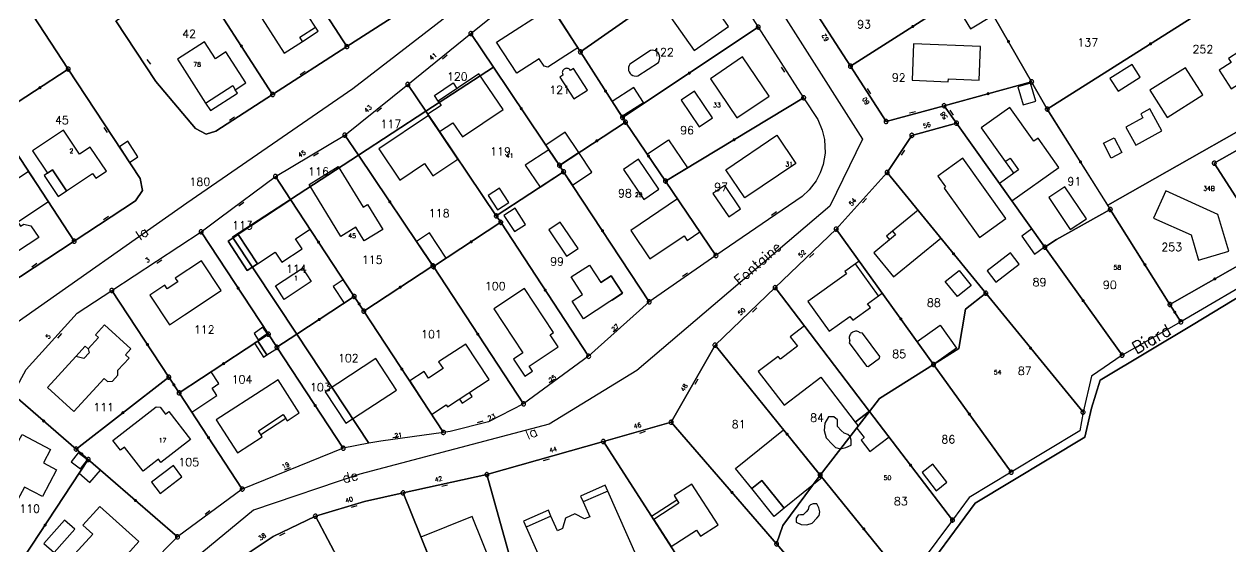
# Model space of a CAD drawing. Header units: metres. Extents: x 394605 to 1395358, y 4171135 to 6406139.
# Drawn here: x 1394621.4 to 1394921, y 4172386.9 to 4172516.6 of the extents above; entities that cross this region are included whole.
import ezdxf

# ---------------------------------------------------------------- set-up
doc = ezdxf.new("R2010")
doc.units = ezdxf.units.M
doc.header["$LTSCALE"] = 2
doc.layers.add('T-SECTION AH', color=3, linetype='Continuous')
doc.styles.get("Standard").update_dxf_attribs({"font": 'txt.shx'})

# ---------------------------------------------------------------- blocks, each defined once
blk = doc.blocks.new('BORLIPRO')
blk.add_lwpolyline([(-0.07, 0.5), (-0.19, 0.47), (-0.31, 0.4), (-0.4, 0.31), (-0.47, 0.19), (-0.5, 0.07), (-0.5, -0.07), (-0.47, -0.19), (-0.4, -0.31), (-0.31, -0.4), (-0.19, -0.47), (-0.07, -0.5), (0.07, -0.5), (0.19, -0.47), (0.31, -0.4), (0.4, -0.31), (0.47, -0.19), (0.5, -0.07), (0.5, 0.07), (0.47, 0.19), (0.4, 0.31), (0.31, 0.4), (0.19, 0.47), (0.07, 0.5)], close=True)
blk = doc.blocks.new('CLOTMI')
at = {"const_width": 0.38}
blk.add_lwpolyline([(-0.19, 0, 1), (0.19, 0, 1)], format="xyb", close=True, dxfattribs=at)
blk = doc.blocks.new('MURNOMI')
blk.add_line((-0.75, 0.5), (0.75, 0.5))

msp = doc.modelspace()

# ---------------------------------------------------------------- linework, layer by layer
at = {"layer": 'T-SECTION AH', "color": 45, "flags": 128}
for points in [[(1394555.21, 4172280.23), (1394578.86, 4172301.13), (1394566.58, 4172335.19), (1394619.66, 4172442.66), (1394661.75, 4172472.29), (1394702.96, 4172500.62), (1394782.51, 4172562.02), (1394829.47, 4172488.07), (1394821.39, 4172471.47), (1394773.5, 4172430.64), (1394751.69, 4172417.36), (1394704.68, 4172404.96), (1394678.28, 4172396.04), (1394663.62, 4172383.86), (1394649.83, 4172367.03), (1394636.71, 4172348.02), (1394606.35, 4172317.86), (1394584.46, 4172305.83)], [(1394617.07, 4172451.77), (1394633.79, 4172462.75), (1394649.04, 4172472.77), (1394650.76, 4172475.29), (1394650.18, 4172478.31), (1394632.32, 4172505.46), (1394610.27, 4172539.04)], [(1394792.66, 4172532.96), (1394803.63, 4172515.88), (1394814.9, 4172498.35), (1394818.38, 4172492.93), (1394819.51, 4172490.33), (1394820.07, 4172487.98), (1394820.21, 4172484.55), (1394819.73, 4172481.76), (1394819, 4172479.67), (1394818, 4172477.73), (1394816.29, 4172475.46), (1394814.5, 4172473.82), (1394793.13, 4172459.2), (1394776.57, 4172447.71), (1394761.52, 4172434.19), (1394745.36, 4172422.39), (1394736.64, 4172417.94), (1394727.15, 4172415.54), (1394725.48, 4172415.31), (1394709.94, 4172413.16), (1394706.93, 4172412.68), (1394700.59, 4172411.37), (1394675.54, 4172401.25), (1394659.43, 4172389.4), (1394652.44, 4172382.29)], [(1394618.57, 4172424.76), (1394621.86, 4172430.93), (1394634.55, 4172444.86), (1394643.16, 4172450.53), (1394665.3, 4172465.08), (1394669.93, 4172468.52), (1394683.76, 4172478.83), (1394700.97, 4172489.07), (1394716.61, 4172501.66), (1394732.26, 4172514.25), (1394746.83, 4172525.99)], [(1394814.87, 4172524.3), (1394826.52, 4172506.17), (1394835.36, 4172492.46), (1394849.75, 4172496.37), (1394852.85, 4172492.03), (1394841.76, 4172489.01), (1394835.62, 4172479.82), (1394822.98, 4172465.75), (1394807.81, 4172451.23), (1394792.89, 4172436.96), (1394782.01, 4172417.84), (1394765.17, 4172413.05), (1394736.27, 4172404.83), (1394715.43, 4172400.3), (1394705.83, 4172398.2), (1394693.67, 4172394.52), (1394683.18, 4172389.5), (1394673.51, 4172383)], [(1394644.1, 4172517.45), (1394654.07, 4172502.39), (1394663.88, 4172490.68), (1394666.53, 4172489.28), (1394668.98, 4172490.04), (1394683.07, 4172499.14), (1394701.47, 4172511.02), (1394719.87, 4172522.9)], [(1394690.48, 4172512.33), (1394694.34, 4172514.83), (1394693.69, 4172515.83)], [(1394666.43, 4172497.01), (1394667.63, 4172495.16), (1394674.34, 4172499.49), (1394673.8, 4172500.34)], [(1394724.18, 4172497.46), (1394723.22, 4172498.87), (1394727.86, 4172502.01), (1394728.81, 4172500.6)], [(1394864.96, 4172482.49), (1394867.05, 4172479.56)], [(1394679.29, 4172457.15), (1394676.78, 4172455.5), (1394672, 4172462.76), (1394674.51, 4172464.41)], [(1394836.98, 4172465.26), (1394835.43, 4172463.99), (1394836.19, 4172463.07)], [(1394828.7, 4172457.81), (1394827.73, 4172457.11)], [(1394929.48, 4172454.99), (1394908.54, 4172442.72), (1394893.94, 4172434.48), (1394886.36, 4172429.27), (1394884.25, 4172420.3), (1394883.49, 4172415.68), (1394866.42, 4172405.42), (1394856, 4172399.17), (1394851.84, 4172393.56), (1394840.46, 4172378.24)], [(1394929.48, 4172454.99), (1394908.54, 4172442.72), (1394893.94, 4172434.48), (1394886.36, 4172429.27), (1394884.25, 4172420.3), (1394883.49, 4172415.68), (1394866.42, 4172405.42), (1394856, 4172399.17), (1394851.84, 4172393.56), (1394840.46, 4172378.24)], [(1394767.36, 4172448.13), (1394769.96, 4172449.82), (1394767.13, 4172454.18), (1394764.53, 4172452.49)], [(1394931.37, 4172454.09), (1394911.64, 4172442.08), (1394888.49, 4172428.28), (1394886.37, 4172421.34), (1394884.7, 4172414.14), (1394857.5, 4172397.73), (1394842.36, 4172377.24)], [(1394931.37, 4172454.09), (1394911.64, 4172442.08), (1394888.49, 4172428.28), (1394886.37, 4172421.34), (1394884.7, 4172414.14), (1394857.5, 4172397.73), (1394842.36, 4172377.24)], [(1394842.36, 4172377.24), (1394857.5, 4172397.73), (1394884.7, 4172414.14), (1394886.37, 4172421.34), (1394888.49, 4172428.28), (1394911.64, 4172442.08), (1394931.37, 4172454.09)], [(1394833.44, 4172449.18), (1394834.41, 4172449.88)], [(1394637.29, 4172436.07), (1394636.56, 4172436.74), (1394634.23, 4172434.18)], [(1394729.44, 4172423.59), (1394730.1, 4172422.59), (1394732.6, 4172424.24), (1394731.95, 4172425.23)], [(1394685.7, 4172419.73), (1394686.34, 4172418.72), (1394680.17, 4172414.74)], [(1394766.3, 4172400.76), (1394765.65, 4172402.23), (1394759.52, 4172399.53), (1394760.16, 4172398.06)], [(1394777.12, 4172394.54), (1394783.41, 4172398.61)], [(1394752.16, 4172394.54), (1394751.52, 4172396), (1394745.38, 4172393.3), (1394746.03, 4172391.84)]]:
    msp.add_lwpolyline(points, dxfattribs=at)
for points in [[(1394858.46, 4172524.92), (1394882.23, 4172539.94), (1394906.73, 4172555.43), (1394925.28, 4172527.06), (1394875.39, 4172495.53), (1394871.5, 4172502.29), (1394858.46, 4172524.92)], [(1394719.87, 4172522.9), (1394701.47, 4172511.02), (1394681.66, 4172541.7), (1394683.26, 4172542.74), (1394700.05, 4172553.59), (1394719.87, 4172522.9)], [(1394759.46, 4172509.72), (1394748.26, 4172527.13), (1394775.23, 4172545.06), (1394781.5, 4172546.93), (1394786.4, 4172542.71), (1394792.66, 4172532.96), (1394759.46, 4172509.72)], [(1394701.47, 4172511.02), (1394683.07, 4172499.14), (1394663.25, 4172529.82), (1394664.86, 4172530.86), (1394681.66, 4172541.7), (1394701.47, 4172511.02)], [(1394849.12, 4172539.45), (1394857.73, 4172526.07), (1394826.52, 4172506.17), (1394814.87, 4172524.3), (1394845.99, 4172544.3), (1394849.12, 4172539.45)], [(1394632.32, 4172505.46), (1394615.62, 4172494.49), (1394593.46, 4172528.2), (1394610.27, 4172539.04), (1394632.32, 4172505.46)], [(1394792.66, 4172532.96), (1394803.63, 4172515.88), (1394769.94, 4172493.4), (1394759.46, 4172509.72), (1394792.66, 4172532.96)], [(1394663.25, 4172529.82), (1394683.07, 4172499.14), (1394668.98, 4172490.04), (1394666.53, 4172489.28), (1394663.88, 4172490.68), (1394654.07, 4172502.39), (1394644.1, 4172517.45), (1394663.25, 4172529.82)], [(1394754.27, 4172481.57), (1394737.88, 4172505.9), (1394732.26, 4172514.25), (1394746.83, 4172525.99), (1394748.26, 4172527.13), (1394759.46, 4172509.72), (1394769.94, 4172493.4), (1394770.65, 4172492.3), (1394754.27, 4172481.57)], [(1394786.27, 4172528.49), (1394778.55, 4172523.09), (1394787.69, 4172510.05), (1394796.22, 4172516.02), (1394794.33, 4172518.72), (1394793.51, 4172518.14), (1394786.27, 4172528.49)], [(1394890.38, 4172471.65), (1394875.39, 4172495.53), (1394925.28, 4172527.06), (1394926.13, 4172527.6), (1394928.38, 4172523.95), (1394940.35, 4172504.89), (1394942.63, 4172501.31), (1394890.38, 4172471.65)], [(1394686.78, 4172526.53), (1394678.39, 4172521.12), (1394685.95, 4172509.41), (1394690.48, 4172512.33), (1394689.83, 4172513.34), (1394693.69, 4172515.83), (1394686.78, 4172526.53)], [(1394858.46, 4172524.92), (1394871.5, 4172502.29), (1394849.75, 4172496.37), (1394835.36, 4172492.46), (1394826.52, 4172506.17), (1394857.73, 4172526.07), (1394858.46, 4172524.92)], [(1394858.46, 4172524.92), (1394857.73, 4172526.07), (1394852.03, 4172522.44), (1394856.34, 4172515.44), (1394861.96, 4172518.84), (1394858.46, 4172524.92)], [(1394738.68, 4172512.15), (1394752.27, 4172520.89), (1394758.82, 4172510.71), (1394755.88, 4172508.82), (1394751.41, 4172505.94), (1394750.44, 4172506.16), (1394749.26, 4172508.01), (1394743.65, 4172504.4), (1394738.68, 4172512.15)], [(1394814.9, 4172498.35), (1394780.59, 4172477.68), (1394770.65, 4172492.3), (1394769.94, 4172493.4), (1394803.63, 4172515.88), (1394814.9, 4172498.35)], [(1394666.14, 4172512.24), (1394659.41, 4172507.9), (1394666.43, 4172497.01), (1394673.16, 4172501.34), (1394673.8, 4172500.34), (1394676.41, 4172502.02), (1394671.45, 4172509.71), (1394668.84, 4172508.03), (1394666.14, 4172512.24)], [(1394721.11, 4172494.97), (1394716.61, 4172501.66), (1394732.26, 4172514.25), (1394737.88, 4172505.9), (1394721.11, 4172494.97)], [(1394842.15, 4172511.69), (1394841.8, 4172502.68), (1394850.78, 4172502.32), (1394850.82, 4172503.02), (1394858.51, 4172502.71), (1394858.84, 4172511.03), (1394842.15, 4172511.69)], [(1394928.09, 4172513.02), (1394920.37, 4172508.04), (1394921.01, 4172507.05), (1394918.05, 4172505.15), (1394921.02, 4172500.54), (1394923.98, 4172502.45), (1394925.76, 4172499.67), (1394933.49, 4172504.65), (1394928.09, 4172513.02)], [(1394779.15, 4172507.86), (1394779.19, 4172508.27), (1394779.14, 4172508.69), (1394779, 4172509.08), (1394778.77, 4172509.44), (1394778.47, 4172509.73), (1394778.11, 4172509.94), (1394777.71, 4172510.08), (1394777.29, 4172510.12), (1394776.88, 4172510.06), (1394771.76, 4172506.7), (1394771.56, 4172506.36), (1394771.43, 4172505.96), (1394771.38, 4172505.54), (1394771.44, 4172505.13), (1394771.58, 4172504.73), (1394771.81, 4172504.38), (1394772.11, 4172504.09), (1394772.47, 4172503.87), (1394772.86, 4172503.74), (1394773.28, 4172503.7), (1394773.7, 4172503.75), (1394778.82, 4172507.12), (1394779.02, 4172507.46), (1394779.15, 4172507.86)], [(1394738.58, 4172469.01), (1394721.11, 4172494.97), (1394737.88, 4172505.9), (1394754.27, 4172481.57), (1394755.31, 4172479.98), (1394738.58, 4172469.01)], [(1394798.33, 4172493.34), (1394806.32, 4172498.75), (1394799.74, 4172508.47), (1394791.75, 4172503.06), (1394798.33, 4172493.34)], [(1394890.94, 4172503.11), (1394892.96, 4172499.93), (1394898.47, 4172503.43), (1394896.44, 4172506.61), (1394890.94, 4172503.11)], [(1394900.87, 4172500.18), (1394905.18, 4172493.43), (1394913.99, 4172499.05), (1394909.68, 4172505.8), (1394900.87, 4172500.18)], [(1394615.62, 4172494.49), (1394632.32, 4172505.46), (1394650.18, 4172478.31), (1394650.76, 4172475.29), (1394649.04, 4172472.77), (1394633.79, 4172462.75), (1394613.75, 4172493.26), (1394615.62, 4172494.49)], [(1394734.28, 4172504.31), (1394724.18, 4172497.46), (1394724.88, 4172496.43), (1394721.61, 4172494.23), (1394724.49, 4172489.94), (1394727.78, 4172492.15), (1394730.18, 4172488.61), (1394740.28, 4172495.45), (1394734.28, 4172504.31)], [(1394757.74, 4172505.62), (1394756.99, 4172505.13), (1394756.86, 4172505.31), (1394756.73, 4172505.42), (1394756.58, 4172505.51), (1394756.43, 4172505.58), (1394756.26, 4172505.62), (1394756.09, 4172505.64), (1394755.92, 4172505.62), (1394755.75, 4172505.59), (1394755.59, 4172505.53), (1394755.45, 4172505.45), (1394755.32, 4172505.34), (1394755.2, 4172505.21), (1394755.11, 4172505.06), (1394755.03, 4172504.91), (1394754.99, 4172504.74), (1394754.98, 4172504.57), (1394754.99, 4172504.4), (1394755.02, 4172504.23), (1394755.09, 4172504.08), (1394755.15, 4172503.96), (1394754.39, 4172503.48), (1394757.85, 4172498.05), (1394761.22, 4172500.22), (1394757.74, 4172505.62)], [(1394716.61, 4172501.66), (1394721.11, 4172494.97), (1394704.35, 4172484.07), (1394700.97, 4172489.07), (1394716.61, 4172501.66)], [(1394772.73, 4172500.9), (1394767.35, 4172497.44), (1394769.72, 4172493.74), (1394775.11, 4172497.19), (1394772.73, 4172500.9)], [(1394787.78, 4172500.01), (1394784.47, 4172497.77), (1394788.95, 4172491.14), (1394792.26, 4172493.38), (1394787.78, 4172500.01)], [(1394871.5, 4172502.29), (1394875.39, 4172495.53), (1394891.03, 4172470.63), (1394877.65, 4172463.17), (1394874.8, 4172461.26), (1394852.85, 4172492.03), (1394849.75, 4172496.37), (1394871.5, 4172502.29)], [(1394871.22, 4172501.95), (1394868.07, 4172501.04), (1394869.38, 4172496.56), (1394872.53, 4172497.47), (1394871.22, 4172501.95)], [(1394891.03, 4172470.63), (1394890.38, 4172471.65), (1394942.63, 4172501.31), (1394944.77, 4172497.94), (1394916.85, 4172482.1), (1394930.37, 4172461.02), (1394905.83, 4172447.03), (1394891.03, 4172470.63)], [(1394780.59, 4172477.68), (1394814.9, 4172498.35), (1394818.38, 4172492.93), (1394819.51, 4172490.33), (1394820.07, 4172487.98), (1394820.21, 4172484.55), (1394819.73, 4172481.76), (1394819, 4172479.67), (1394818, 4172477.73), (1394816.29, 4172475.46), (1394814.5, 4172473.82), (1394793.13, 4172459.2), (1394780.59, 4172477.68)], [(1394958.18, 4172476.85), (1394957.44, 4172476.43), (1394930.37, 4172461.02), (1394916.85, 4172482.1), (1394944.77, 4172497.94), (1394958.18, 4172476.85)], [(1394721.11, 4172494.97), (1394738.58, 4172469.01), (1394739.69, 4172467.43), (1394722.98, 4172456.43), (1394722.85, 4172456.64), (1394704.35, 4172484.07), (1394721.11, 4172494.97)], [(1394721.8, 4172493.96), (1394709.45, 4172485.65), (1394714.65, 4172477.91), (1394720.8, 4172482.03), (1394722.86, 4172478.97), (1394729.07, 4172483.14), (1394721.8, 4172493.96)], [(1394866.07, 4172495.92), (1394858.98, 4172490.88), (1394864.96, 4172482.49), (1394866.18, 4172483.36), (1394868.27, 4172480.42), (1394863.53, 4172477.06), (1394866.61, 4172472.74), (1394878.27, 4172481.05), (1394873.1, 4172488.29), (1394872.04, 4172487.54), (1394866.07, 4172495.92)], [(1394900.88, 4172495.57), (1394898.59, 4172494.34), (1394899.12, 4172493.36), (1394894.91, 4172491.08), (1394897.34, 4172486.59), (1394903.84, 4172490.11), (1394900.88, 4172495.57)], [(1394613.75, 4172493.26), (1394633.79, 4172462.75), (1394617.07, 4172451.77), (1394593.91, 4172478.25), (1394601.4, 4172485.15), (1394613.75, 4172493.26)], [(1394780.59, 4172477.68), (1394793.13, 4172459.2), (1394776.57, 4172447.71), (1394755.31, 4172479.98), (1394754.27, 4172481.57), (1394770.65, 4172492.3), (1394780.59, 4172477.68)], [(1394852.85, 4172492.03), (1394874.8, 4172461.26), (1394893.94, 4172434.48), (1394886.36, 4172429.27), (1394884.25, 4172420.3), (1394860.11, 4172449.84), (1394835.62, 4172479.82), (1394841.76, 4172489.01), (1394852.85, 4172492.03)], [(1394631.12, 4172490.31), (1394623.44, 4172485.16), (1394627.16, 4172479.61), (1394628.4, 4172480.44), (1394631.91, 4172475.21), (1394638.35, 4172479.52), (1394639.13, 4172478.35), (1394641.78, 4172480.14), (1394637.77, 4172486.11), (1394635.12, 4172484.34), (1394631.12, 4172490.31)], [(1394704.35, 4172484.07), (1394687.51, 4172473.1), (1394683.76, 4172478.83), (1394700.97, 4172489.07), (1394704.35, 4172484.07)], [(1394755.72, 4172489.77), (1394750.91, 4172486.56), (1394754.27, 4172481.57), (1394759.08, 4172484.73), (1394755.72, 4172489.77)], [(1394776.07, 4172484.34), (1394781.35, 4172487.92), (1394786.06, 4172480.97), (1394780.59, 4172477.68), (1394776.07, 4172484.34)], [(1394808.27, 4172489.03), (1394812.98, 4172482.04), (1394800.28, 4172473.47), (1394795.56, 4172480.46), (1394808.27, 4172489.03)], [(1394889.34, 4172487.05), (1394891.97, 4172488.43), (1394893.89, 4172484.75), (1394891.26, 4172483.37), (1394889.34, 4172487.05)], [(1394647.1, 4172487.55), (1394645.01, 4172486.18), (1394647.55, 4172482.31), (1394649.63, 4172483.68), (1394647.1, 4172487.55)], [(1394751.66, 4172485.45), (1394745.79, 4172481.62), (1394749.48, 4172476.15), (1394755.31, 4172479.98), (1394754.27, 4172481.57), (1394751.66, 4172485.45)], [(1394759.08, 4172484.73), (1394754.27, 4172481.57), (1394755.31, 4172479.98), (1394757.52, 4172476.63), (1394762.33, 4172479.84), (1394759.08, 4172484.73)], [(1394687.51, 4172473.1), (1394704.35, 4172484.07), (1394722.85, 4172456.64), (1394705.71, 4172445.4), (1394703.33, 4172449.04), (1394687.51, 4172473.1)], [(1394773.88, 4172483.1), (1394770.16, 4172480.57), (1394775.22, 4172473.13), (1394778.94, 4172475.66), (1394773.88, 4172483.1)], [(1394854.39, 4172483.32), (1394848.23, 4172478.89), (1394850.15, 4172476.21), (1394849.75, 4172475.92), (1394858.55, 4172463.69), (1394865.12, 4172468.41), (1394854.39, 4172483.32)], [(1394608.77, 4172471.11), (1394622.41, 4172480.08), (1394627.39, 4172472.5), (1394619.78, 4172467.49), (1394620.48, 4172466.44), (1394621.28, 4172466.96), (1394623.07, 4172466.58), (1394624.99, 4172463.68), (1394617.07, 4172458.48), (1394613.75, 4172463.53), (1394608.77, 4172471.11)], [(1394628.4, 4172480.44), (1394627.16, 4172479.61), (1394626.32, 4172479.05), (1394629.83, 4172473.81), (1394631.91, 4172475.21), (1394628.4, 4172480.44)], [(1394687.51, 4172473.1), (1394673.11, 4172463.72), (1394689.06, 4172439.65), (1394684.14, 4172436.42), (1394682, 4172439.67), (1394665.3, 4172465.08), (1394669.93, 4172468.52), (1394683.76, 4172478.83), (1394687.51, 4172473.1)], [(1394692.1, 4172476.81), (1394699.36, 4172481.25), (1394705.53, 4172471.2), (1394706.63, 4172471.88), (1394710.44, 4172465.67), (1394705.78, 4172462.83), (1394703.71, 4172466.21), (1394699.99, 4172463.94), (1394692.1, 4172476.81)], [(1394738.58, 4172469.01), (1394755.31, 4172479.98), (1394776.57, 4172447.71), (1394761.52, 4172434.19), (1394739.69, 4172467.43), (1394738.58, 4172469.01)], [(1394835.62, 4172479.82), (1394860.11, 4172449.84), (1394855.04, 4172445.88), (1394853.43, 4172436.11), (1394847.16, 4172432.17), (1394822.98, 4172465.75), (1394835.62, 4172479.82)], [(1394738.88, 4172470.51), (1394741.67, 4172472.31), (1394739.37, 4172475.88), (1394736.58, 4172474.08), (1394738.88, 4172470.51)], [(1394795.29, 4172476.57), (1394792.39, 4172474.61), (1394796.31, 4172468.81), (1394799.21, 4172470.77), (1394795.29, 4172476.57)], [(1394879.74, 4172476.27), (1394875.75, 4172473.6), (1394881.08, 4172465.62), (1394885.08, 4172468.29), (1394879.74, 4172476.27)], [(1394960.4, 4172471.21), (1394947.39, 4172463.83), (1394942.28, 4172461.86), (1394929.48, 4172454.99), (1394908.54, 4172442.72), (1394905.83, 4172447.03), (1394930.37, 4172461.02), (1394957.44, 4172476.43), (1394960.4, 4172471.21)], [(1394689.06, 4172439.65), (1394673.11, 4172463.72), (1394687.51, 4172473.1), (1394703.33, 4172449.04), (1394689.06, 4172439.65)], [(1394674.51, 4172464.41), (1394679.29, 4172457.15), (1394683.72, 4172460.06), (1394685.37, 4172457.52), (1394690.38, 4172460.82), (1394688.73, 4172463.35), (1394692.36, 4172465.73), (1394687.58, 4172473), (1394674.51, 4172464.41)], [(1394783.57, 4172473.29), (1394771.97, 4172465.41), (1394776.75, 4172458.35), (1394785.23, 4172464.1), (1394786.01, 4172462.94), (1394789.15, 4172465.07), (1394783.57, 4172473.29)], [(1394911.07, 4172464.31), (1394912.95, 4172458.04), (1394920.42, 4172460.28), (1394917.69, 4172469.38), (1394904.79, 4172475.23), (1394901.76, 4172468.48), (1394911.07, 4172464.31)], [(1394745.88, 4172466.92), (1394743.25, 4172470.97), (1394740.47, 4172469.16), (1394743.1, 4172465.12), (1394745.88, 4172466.92)], [(1394843.29, 4172470.42), (1394836.98, 4172465.26), (1394837.74, 4172464.33), (1394832.31, 4172459.9), (1394837.24, 4172453.88), (1394848.97, 4172463.47), (1394843.29, 4172470.42)], [(1394891.03, 4172470.63), (1394905.83, 4172447.03), (1394908.54, 4172442.72), (1394893.94, 4172434.48), (1394874.8, 4172461.26), (1394877.65, 4172463.17), (1394891.03, 4172470.63)], [(1394739.69, 4172467.43), (1394761.52, 4172434.19), (1394745.36, 4172422.39), (1394722.98, 4172456.43), (1394739.69, 4172467.43)], [(1394754.48, 4172467.5), (1394751.64, 4172465.58), (1394756.04, 4172459.04), (1394758.88, 4172460.96), (1394754.48, 4172467.5)], [(1394665.3, 4172465.08), (1394682, 4172439.67), (1394659.86, 4172425.12), (1394657.28, 4172429.03), (1394643.16, 4172450.53), (1394665.3, 4172465.08)], [(1394672, 4172462.76), (1394676.78, 4172455.5), (1394679.29, 4172457.15), (1394674.51, 4172464.41), (1394672, 4172462.76)], [(1394722.98, 4172456.43), (1394726.15, 4172458.58), (1394721.97, 4172464.79), (1394718.78, 4172462.65), (1394722.98, 4172456.43)], [(1394807.81, 4172451.23), (1394822.98, 4172465.75), (1394847.16, 4172432.17), (1394833.73, 4172423.72), (1394831.25, 4172420.52), (1394807.81, 4172451.23)], [(1394871.55, 4172465.81), (1394869.03, 4172464.01), (1394872.19, 4172459.57), (1394874.71, 4172461.38), (1394871.55, 4172465.81)], [(1394652.58, 4172449.33), (1394657.45, 4172442), (1394661.2, 4172444.5), (1394670.28, 4172450.55), (1394665.39, 4172457.91), (1394658.88, 4172453.58), (1394659.49, 4172452.66), (1394656.92, 4172450.95), (1394656.32, 4172451.82), (1394652.58, 4172449.33)], [(1394868.38, 4172457.06), (1394866.21, 4172459.85), (1394860.43, 4172455.36), (1394862.6, 4172452.58), (1394868.38, 4172457.06)], [(1394683.74, 4172451.67), (1394690.44, 4172456.07), (1394692.65, 4172452.72), (1394685.94, 4172448.31), (1394683.74, 4172451.67)], [(1394705.71, 4172445.4), (1394722.85, 4172456.64), (1394722.98, 4172456.43), (1394745.36, 4172422.39), (1394736.64, 4172417.94), (1394727.15, 4172415.54), (1394725.48, 4172415.31), (1394705.71, 4172445.4)], [(1394760.23, 4172443.49), (1394757.4, 4172447.86), (1394760, 4172449.55), (1394757.17, 4172453.89), (1394761.7, 4172456.83), (1394764.53, 4172452.49), (1394767.13, 4172454.18), (1394769.96, 4172449.82), (1394760.23, 4172443.49)], [(1394827.73, 4172457.11), (1394825.13, 4172455.24), (1394825.54, 4172454.67), (1394815.95, 4172447.77), (1394821.26, 4172440.41), (1394826.38, 4172444.09), (1394827.08, 4172443.12), (1394831.46, 4172446.28), (1394830.76, 4172447.25), (1394833.44, 4172449.18), (1394827.73, 4172457.11)], [(1394856.51, 4172451.78), (1394853.11, 4172449.02), (1394850.07, 4172452.76), (1394853.47, 4172455.52), (1394856.51, 4172451.78)], [(1394700.85, 4172447.4), (1394703.33, 4172449.04), (1394700.6, 4172453.17), (1394698.12, 4172451.53), (1394700.85, 4172447.4)], [(1394634.25, 4172411.19), (1394618.57, 4172424.76), (1394621.86, 4172430.93), (1394634.55, 4172444.86), (1394643.16, 4172450.53), (1394657.28, 4172429.03), (1394634.25, 4172411.19)], [(1394689.06, 4172439.65), (1394703.33, 4172449.04), (1394705.71, 4172445.4), (1394725.48, 4172415.31), (1394709.94, 4172413.16), (1394706.93, 4172412.68), (1394689.06, 4172439.65)], [(1394745.63, 4172450.98), (1394738, 4172445.97), (1394745.19, 4172435.06), (1394742.84, 4172433.52), (1394745.65, 4172429.26), (1394747.57, 4172430.53), (1394746.75, 4172431.77), (1394753.94, 4172436.51), (1394751.97, 4172439.52), (1394752.8, 4172440.07), (1394745.63, 4172450.98)], [(1394792.89, 4172436.96), (1394807.81, 4172451.23), (1394831.25, 4172420.52), (1394819.01, 4172404.72), (1394792.89, 4172436.96)], [(1394847.16, 4172432.17), (1394853.43, 4172436.11), (1394855.04, 4172445.88), (1394860.11, 4172449.84), (1394884.25, 4172420.3), (1394883.49, 4172415.68), (1394866.42, 4172405.42), (1394847.16, 4172432.17)], [(1394641.34, 4172441.99), (1394639.11, 4172439.55), (1394639.86, 4172438.87), (1394637.29, 4172436.07), (1394637.5, 4172435.09), (1394636.15, 4172433.61), (1394634.23, 4172434.18), (1394627.2, 4172426.46), (1394633.74, 4172420.5), (1394641.21, 4172428.71), (1394642.1, 4172427.9), (1394643.29, 4172428.03), (1394644.66, 4172429.53), (1394644.67, 4172430.73), (1394647.41, 4172433.75), (1394646.53, 4172434.56), (1394647.87, 4172436.03), (1394641.34, 4172441.99)], [(1394679.5, 4172438.31), (1394681.71, 4172439.84), (1394680.64, 4172441.38), (1394678.44, 4172439.85), (1394679.5, 4172438.31)], [(1394815.07, 4172441.73), (1394811.54, 4172439.03), (1394813.34, 4172436.69), (1394810.95, 4172434.86), (1394809.12, 4172433.46), (1394808.57, 4172434.18), (1394803.64, 4172430.41), (1394810.03, 4172422.05), (1394819.18, 4172429.04), (1394827.72, 4172417.85), (1394831.24, 4172420.54), (1394815.07, 4172441.73)], [(1394829.52, 4172439.96), (1394828.92, 4172440.01), (1394828.79, 4172440.12), (1394828.56, 4172440.24), (1394828.32, 4172440.34), (1394828.07, 4172440.39), (1394827.81, 4172440.4), (1394827.55, 4172440.37), (1394827.3, 4172440.3), (1394827.06, 4172440.2), (1394826.85, 4172440.05), (1394826.65, 4172439.88), (1394826.49, 4172439.67), (1394826.36, 4172439.45), (1394826.28, 4172439.2), (1394826.23, 4172438.95), (1394826.21, 4172438.69), (1394826.24, 4172438.43), (1394826.31, 4172438.18), (1394826.34, 4172438.12), (1394826.2, 4172437.53), (1394830.46, 4172431.71), (1394830.88, 4172431.64), (1394833.72, 4172433.72), (1394833.78, 4172434.14), (1394829.52, 4172439.96)], [(1394843.08, 4172437.84), (1394848.76, 4172441.93), (1394852.85, 4172436.24), (1394847.16, 4172432.17), (1394843.08, 4172437.84)], [(1394682, 4172439.67), (1394684.14, 4172436.42), (1394700.59, 4172411.37), (1394675.54, 4172401.25), (1394659.86, 4172425.12), (1394682, 4172439.67)], [(1394681.64, 4172434.54), (1394679.42, 4172437.98), (1394678.59, 4172437.43), (1394680.8, 4172434), (1394681.64, 4172434.54)], [(1394681.64, 4172434.54), (1394684.27, 4172436.23), (1394684.14, 4172436.42), (1394682, 4172439.67), (1394679.42, 4172437.98), (1394681.64, 4172434.54)], [(1394684.14, 4172436.42), (1394689.06, 4172439.65), (1394706.93, 4172412.68), (1394700.59, 4172411.37), (1394684.14, 4172436.42)], [(1394731, 4172437.24), (1394724.27, 4172432.81), (1394725.37, 4172431.14), (1394721.77, 4172428.78), (1394720.68, 4172430.45), (1394717.09, 4172428.09), (1394722.54, 4172419.78), (1394726.14, 4172422.14), (1394726.47, 4172421.64), (1394736.79, 4172428.42), (1394731, 4172437.24)], [(1394808.18, 4172387.63), (1394782.01, 4172417.84), (1394792.89, 4172436.96), (1394819.01, 4172404.72), (1394809.71, 4172392.18), (1394808.18, 4172387.63)], [(1394701.25, 4172417.57), (1394713.83, 4172425.81), (1394708.71, 4172433.62), (1394696.14, 4172425.38), (1394701.25, 4172417.57)], [(1394851.84, 4172393.56), (1394831.25, 4172420.52), (1394833.73, 4172423.72), (1394847.16, 4172432.17), (1394866.42, 4172405.42), (1394856, 4172399.17), (1394851.84, 4172393.56)], [(1394659.86, 4172425.12), (1394675.54, 4172401.25), (1394659.43, 4172389.4), (1394637.28, 4172408.57), (1394634.25, 4172411.19), (1394657.28, 4172429.03), (1394659.86, 4172425.12)], [(1394659.86, 4172425.12), (1394662.99, 4172420.36), (1394669.25, 4172424.48), (1394668.05, 4172426.32), (1394669.72, 4172427.41), (1394667.79, 4172430.34), (1394659.86, 4172425.12)], [(1394681.4, 4172426.4), (1394669.03, 4172418.43), (1394674.31, 4172410.25), (1394680.49, 4172414.24), (1394679.52, 4172415.74), (1394685.7, 4172419.73), (1394686.34, 4172418.72), (1394686.66, 4172418.22), (1394689.69, 4172420.17), (1394684.43, 4172428.35), (1394681.4, 4172426.4)], [(1394618.57, 4172424.76), (1394634.25, 4172411.19), (1394637.28, 4172408.57), (1394619.13, 4172381.05), (1394600.58, 4172390.89), (1394618.57, 4172424.76)], [(1394657.28, 4172420.49), (1394662.65, 4172413.51), (1394655.31, 4172407.85), (1394654.69, 4172408.64), (1394650.89, 4172405.72), (1394646.31, 4172411.66), (1394645.27, 4172410.87), (1394643.38, 4172413.32), (1394654.14, 4172421.69), (1394655.12, 4172421.56), (1394656.44, 4172419.85), (1394657.28, 4172420.49)], [(1394831.25, 4172420.52), (1394851.84, 4172393.56), (1394840.46, 4172378.24), (1394819.01, 4172404.72), (1394831.25, 4172420.52)], [(1394825.9, 4172414.76), (1394824.97, 4172415.12), (1394824.23, 4172415.78), (1394823.29, 4172416.81), (1394823.33, 4172417.64), (1394823.27, 4172418.43), (1394822.37, 4172419.15), (1394821.07, 4172419.16), (1394820.15, 4172417.64), (1394819.96, 4172415.78), (1394820.5, 4172413.98), (1394822.04, 4172412.34), (1394822.83, 4172411.53), (1394824.01, 4172411.26), (1394825.38, 4172411.56), (1394826.66, 4172412.17), (1394826.71, 4172413.36), (1394826.44, 4172414.27), (1394825.9, 4172414.76)], [(1394831.24, 4172420.54), (1394827.72, 4172417.85), (1394828.33, 4172417.06), (1394828.12, 4172416.39), (1394829.94, 4172414.01), (1394829.14, 4172413.4), (1394831.33, 4172410.54), (1394836.09, 4172414.18), (1394831.24, 4172420.54)], [(1394782.01, 4172417.84), (1394808.18, 4172387.63), (1394833.71, 4172358.2), (1394831.13, 4172355.41), (1394825.84, 4172352.35), (1394806.14, 4172349.64), (1394787.42, 4172378.61), (1394765.17, 4172413.05), (1394782.01, 4172417.84)], [(1394798, 4172406.36), (1394809.88, 4172415.98), (1394819.49, 4172404.09), (1394810.09, 4172396.49), (1394804.5, 4172403.41), (1394802.01, 4172401.4), (1394798, 4172406.36)], [(1394620.85, 4172414.81), (1394627.91, 4172411.1), (1394626.14, 4172407.74), (1394629.42, 4172406.02), (1394625.94, 4172399.39), (1394621.42, 4172401.76), (1394617.93, 4172395.12), (1394617.67, 4172395.26), (1394616.74, 4172393.49), (1394614.98, 4172392.94), (1394611.28, 4172394.89), (1394610.74, 4172396.65), (1394611.67, 4172398.42), (1394611.4, 4172398.55), (1394618.37, 4172411.82), (1394619.08, 4172411.45), (1394620.85, 4172414.81)], [(1394765.17, 4172413.05), (1394787.42, 4172378.61), (1394806.14, 4172349.64), (1394801.61, 4172349.56), (1394793.96, 4172347.84), (1394789.58, 4172344.37), (1394783.36, 4172335.95), (1394778.01, 4172329.78), (1394773.92, 4172327.37), (1394765.06, 4172325.29), (1394758.91, 4172323.47), (1394748.39, 4172361.29), (1394736.27, 4172404.83), (1394765.17, 4172413.05)], [(1394634.76, 4172410.27), (1394633.06, 4172408.04), (1394635.36, 4172406.28), (1394637.06, 4172408.51), (1394634.76, 4172410.27)], [(1394619.13, 4172381.05), (1394637.28, 4172408.57), (1394659.43, 4172389.4), (1394652.44, 4172382.29), (1394646.24, 4172374.49), (1394642.2, 4172368.8), (1394620.54, 4172380.29), (1394619.13, 4172381.05)], [(1394637.28, 4172408.57), (1394635.06, 4172405.21), (1394637.69, 4172402.92), (1394640.31, 4172405.95), (1394637.28, 4172408.57)], [(1394653.02, 4172402.94), (1394655.16, 4172400.17), (1394660.55, 4172404.32), (1394658.41, 4172407.09), (1394653.02, 4172402.94)], [(1394846.96, 4172407.45), (1394844.29, 4172405.37), (1394847.8, 4172400.85), (1394850.47, 4172402.93), (1394846.96, 4172407.45)], [(1394736.27, 4172404.83), (1394748.39, 4172361.29), (1394758.91, 4172323.47), (1394744.35, 4172328.82), (1394730.6, 4172362.8), (1394715.43, 4172400.3), (1394736.27, 4172404.83)], [(1394808.18, 4172387.63), (1394809.71, 4172392.18), (1394819.01, 4172404.72), (1394840.46, 4172378.24), (1394833.71, 4172358.2), (1394808.18, 4172387.63)], [(1394787.12, 4172402.44), (1394782.76, 4172399.62), (1394783.95, 4172397.76), (1394777.67, 4172393.71), (1394782.02, 4172386.98), (1394788.3, 4172391.04), (1394789.28, 4172389.53), (1394793.64, 4172392.35), (1394787.12, 4172402.44)], [(1394802.01, 4172401.4), (1394804.5, 4172403.41), (1394810.09, 4172396.49), (1394807.6, 4172394.48), (1394802.01, 4172401.4)], [(1394715.43, 4172400.3), (1394730.6, 4172362.8), (1394744.35, 4172328.82), (1394736.34, 4172331.52), (1394727.95, 4172329.79), (1394712.05, 4172359.83), (1394693.67, 4172394.52), (1394705.83, 4172398.2), (1394715.43, 4172400.3)], [(1394766.3, 4172400.76), (1394760.16, 4172398.06), (1394761.78, 4172394.4), (1394760.5, 4172393.84), (1394758.1, 4172395.07), (1394755.76, 4172394.05), (1394755.06, 4172391.44), (1394753.77, 4172390.88), (1394752.16, 4172394.54), (1394746.03, 4172391.84), (1394753.35, 4172375.21), (1394759.49, 4172377.91), (1394757.88, 4172381.57), (1394759.15, 4172382.13), (1394761.55, 4172380.9), (1394763.89, 4172381.92), (1394764.59, 4172384.53), (1394765.88, 4172385.09), (1394767.49, 4172381.43), (1394773.62, 4172384.13), (1394766.3, 4172400.76)], [(1394640.15, 4172396.92), (1394635.96, 4172392.28), (1394638.42, 4172390.07), (1394633.99, 4172385.15), (1394640.54, 4172379.26), (1394644.97, 4172384.17), (1394645.63, 4172383.56), (1394649.82, 4172388.21), (1394640.15, 4172396.92)], [(1394818.79, 4172394.69), (1394818.95, 4172395.6), (1394818.67, 4172396.63), (1394818.16, 4172397.58), (1394817.25, 4172397.58), (1394816.57, 4172397.34), (1394816.22, 4172396.91), (1394815.98, 4172396.19), (1394815.5, 4172395.6), (1394814.75, 4172394.85), (1394814.12, 4172394.85), (1394813.52, 4172394.77), (1394813.01, 4172394.06), (1394813.05, 4172393.07), (1394814.24, 4172392.43), (1394815.66, 4172392.35), (1394817.01, 4172392.83), (1394818.2, 4172394.06), (1394818.79, 4172394.69)], [(1394633.93, 4172391.34), (1394631.41, 4172393.57), (1394626.26, 4172387.74), (1394628.79, 4172385.51), (1394633.93, 4172391.34)], [(1394693.67, 4172394.52), (1394712.05, 4172359.83), (1394707.4, 4172358.52), (1394698.51, 4172353.97), (1394695.78, 4172351.8), (1394673.51, 4172383), (1394683.18, 4172389.5), (1394693.67, 4172394.52)], [(1394732.63, 4172394.47), (1394719.88, 4172389.31), (1394722.77, 4172382.15), (1394728.56, 4172384.49), (1394730.81, 4172378.93), (1394737.77, 4172381.74), (1394732.63, 4172394.47)]]:
    msp.add_lwpolyline(points, close=True, dxfattribs=at)

# ---------------------------------------------------------------- block references
at = {"layer": 'T-SECTION AH', "color": 45}
for name, p, rotation in [('BORLIPRO', (1394732.26, 4172514.25), 31.8), ('BORLIPRO', (1394803.63, 4172515.88), 31.8), ('CLOTMI', (1394841.99, 4172516.04), 33), ('CLOTMI', (1394675.3, 4172511.18), 123.4), ('BORLIPRO', (1394701.47, 4172511.02), 31.8), ('CLOTMI', (1394865.74, 4172512.29), 120.5), ('CLOTMI', (1394901.02, 4172511.73), 212.8), ('MURNOMI', (1394725.49, 4172508.8), 219.3), ('BORLIPRO', (1394759.46, 4172509.72), 31.8), ('BORLIPRO', (1394632.32, 4172505.46), 31.8), ('MURNOMI', (1394651.87, 4172506.93), 307), ('MURNOMI', (1394810.25, 4172505.59), 123.2), ('BORLIPRO', (1394826.52, 4172506.17), 31.8), ('MURNOMI', (1394690.79, 4172504.13), 33.39999999999999), ('CLOTMI', (1394786.52, 4172504.46), 34.2), ('BORLIPRO', (1394871.5, 4172502.29), 31.8), ('CLOTMI', (1394625.28, 4172500.84), 213.8), ('BORLIPRO', (1394683.07, 4172499.14), 31.8), ('BORLIPRO', (1394716.61, 4172501.66), 31.8), ('CLOTMI', (1394765.71, 4172499.99), 123.2), ('MURNOMI', (1394830.69, 4172499.7), 303.3), ('CLOTMI', (1394860.7, 4172499.35), 195.7), ('BORLIPRO', (1394814.9, 4172498.35), 31.8), ('BORLIPRO', (1394849.75, 4172496.37), 31.8), ('MURNOMI', (1394709.2, 4172495.7), 219.3), ('CLOTMI', (1394744.8, 4172495.63), 124.5), ('BORLIPRO', (1394769.94, 4172493.4), 31.8), ('MURNOMI', (1394842.07, 4172494.28), 15.7), ('MURNOMI', (1394851.19, 4172494.36), 306.1), ('BORLIPRO', (1394875.39, 4172495.53), 31.8), ('MURNOMI', (1394642.09, 4172490.61), 123.8), ('MURNOMI', (1394673.27, 4172492.81), 33.39999999999999), ('BORLIPRO', (1394770.65, 4172492.3), 31.8), ('BORLIPRO', (1394835.36, 4172492.46), 31.8), ('BORLIPRO', (1394852.85, 4172492.03), 31.8), ('BORLIPRO', (1394700.97, 4172489.07), 31.8), ('CLOTMI', (1394763.56, 4172487.66), 33.7), ('CLOTMI', (1394797.63, 4172487.93), 31.6), ('BORLIPRO', (1394841.76, 4172489.01), 31.8), ('MURNOMI', (1394839.07, 4172484.99), 236.7), ('MURNOMI', (1394693.56, 4172484.66), 211.3), ('BORLIPRO', (1394754.27, 4172481.57), 31.8), ('CLOTMI', (1394776.41, 4172483.84), 124.7), ('CLOTMI', (1394883.62, 4172482.42), 122.6), ('BORLIPRO', (1394916.85, 4172482.1), 31.8), ('BORLIPRO', (1394683.76, 4172478.83), 31.8), ('BORLIPRO', (1394755.31, 4172479.98), 31.8), ('BORLIPRO', (1394835.62, 4172479.82), 31.8), ('BORLIPRO', (1394780.59, 4172477.68), 31.8), ('CLOTMI', (1394712.14, 4172472.52), 124.5), ('MURNOMI', (1394829.62, 4172473.15), 228.6), ('MURNOMI', (1394674.99, 4172472.3), 217.2), ('MURNOMI', (1394807.83, 4172469.25), 34.89999999999999), ('BORLIPRO', (1394891.03, 4172470.63), 31.8), ('MURNOMI', (1394641.99, 4172468.13), 33.8), ('BORLIPRO', (1394738.58, 4172469.01), 31.8), ('BORLIPRO', (1394739.69, 4172467.43), 31.8), ('BORLIPRO', (1394665.3, 4172465.08), 31.8), ('CLOTMI', (1394764.95, 4172465.36), 123.9), ('BORLIPRO', (1394822.98, 4172465.75), 31.8), ('BORLIPRO', (1394633.79, 4172462.75), 31.8), ('CLOTMI', (1394694.48, 4172462.49), 123.8), ('CLOTMI', (1394732.38, 4172462.61), 213.8), ('BORLIPRO', (1394874.8, 4172461.26), 31.8), ('MURNOMI', (1394654.65, 4172458.08), 213.8), ('BORLIPRO', (1394793.13, 4172459.2), 31.8), ('MURNOMI', (1394816.51, 4172459.55), 224.3), ('CLOTMI', (1394852.11, 4172459.64), 129.8), ('MURNOMI', (1394624.18, 4172456.43), 33.8), ('BORLIPRO', (1394722.85, 4172456.64), 31.8), ('BORLIPRO', (1394722.98, 4172456.43), 31.8), ('MURNOMI', (1394785.76, 4172454.08), 35.3), ('CLOTMI', (1394899.64, 4172456.9), 122.6), ('CLOTMI', (1394714.76, 4172451.34), 213.8), ('BORLIPRO', (1394807.81, 4172451.23), 31.8), ('CLOTMI', (1394916.97, 4172453.38), 30.2), ('BORLIPRO', (1394643.16, 4172450.53), 31.8), ('CLOTMI', (1394674.48, 4172451.11), 123.8), ('BORLIPRO', (1394703.33, 4172449.04), 31.8), ('CLOTMI', (1394750.75, 4172450.6), 123.8), ('BORLIPRO', (1394860.11, 4172449.84), 31.8), ('CLOTMI', (1394704.53, 4172447.2), 123.8), ('BORLIPRO', (1394705.71, 4172445.4), 31.8), ('BORLIPRO', (1394776.57, 4172447.71), 31.8), ('MURNOMI', (1394802.38, 4172446.03), 224.2), ('CLOTMI', (1394884.27, 4172448), 126.1), ('BORLIPRO', (1394905.83, 4172447.03), 31.8), ('CLOTMI', (1394694.63, 4172443.32), 213.8), ('CLOTMI', (1394839.05, 4172443.44), 126.3), ('CLOTMI', (1394907.02, 4172445.14), 122.7), ('BORLIPRO', (1394908.54, 4172442.72), 31.8), ('MURNOMI', (1394629.77, 4172439.62), 228.2), ('BORLIPRO', (1394682, 4172439.67), 31.8), ('CLOTMI', (1394734.01, 4172439.65), 303.8), ('MURNOMI', (1394768.46, 4172440.42), 42.4), ('CLOTMI', (1394651.96, 4172437.13), 123.8), ('BORLIPRO', (1394684.14, 4172436.42), 31.8), ('BORLIPRO', (1394792.89, 4172436.96), 31.8), ('BORLIPRO', (1394761.52, 4172434.19), 31.8), ('CLOTMI', (1394871.24, 4172436.22), 129.8), ('BORLIPRO', (1394893.94, 4172434.48), 31.8), ('CLOTMI', (1394670.89, 4172432.37), 33.8), ('CLOTMI', (1394715.17, 4172431), 123.8), ('BORLIPRO', (1394847.16, 4172432.17), 31.8), ('BORLIPRO', (1394657.28, 4172429.03), 31.8), ('MURNOMI', (1394752.63, 4172427.7), 36.7), ('MURNOMI', (1394787.84, 4172428.08), 240.9), ('CLOTMI', (1394658.55, 4172427.11), 123.9), ('BORLIPRO', (1394659.86, 4172425.12), 31.8), ('CLOTMI', (1394693.63, 4172421.96), 123.8), ('BORLIPRO', (1394745.37, 4172422.39), 31.8), ('CLOTMI', (1394645.89, 4172420.21), 38.3), ('CLOTMI', (1394856.03, 4172419.85), 126.3), ('BORLIPRO', (1394884.25, 4172420.3), 31.8), ('CLOTMI', (1394626.22, 4172418.14), 139.6), ('BORLIPRO', (1394725.48, 4172415.31), 31.8), ('MURNOMI', (1394734.76, 4172417.47), 14.7), ('BORLIPRO', (1394782.01, 4172417.84), 31.8), ('CLOTMI', (1394667.17, 4172413.99), 303.8), ('MURNOMI', (1394713.75, 4172413.68), 8.4), ('BORLIPRO', (1394765.17, 4172413.05), 31.8), ('MURNOMI', (1394774.72, 4172415.77), 196.4), ('CLOTMI', (1394810.78, 4172414.87), 129.5), ('BORLIPRO', (1394634.25, 4172411.19), 31.8), ('CLOTMI', (1394635.66, 4172409.97), 139.6), ('BORLIPRO', (1394700.59, 4172411.37), 31.8), ('BORLIPRO', (1394637.28, 4172408.57), 31.8), ('MURNOMI', (1394750.83, 4172408.98), 196.4), ('CLOTMI', (1394841.46, 4172407.16), 127.9), ('MURNOMI', (1394686.96, 4172405.87), 22.5), ('BORLIPRO', (1394736.27, 4172404.83), 31.8), ('BORLIPRO', (1394819.01, 4172404.72), 31.8), ('BORLIPRO', (1394866.42, 4172405.42), 31.8), ('BORLIPRO', (1394675.54, 4172401.25), 31.8), ('BORLIPRO', (1394715.43, 4172400.3), 31.8), ('MURNOMI', (1394725.67, 4172402.53), 192.8), ('CLOTMI', (1394797.11, 4172400.42), 311.4), ('CLOTMI', (1394648.98, 4172398.44), 139.6), ('MURNOMI', (1394667.19, 4172395.11), 36.79999999999998), ('BORLIPRO', (1394693.67, 4172394.52), 31.8), ('MURNOMI', (1394703.1, 4172397.38), 197.4), ('CLOTMI', (1394626.57, 4172392.32), 57.1), ('CLOTMI', (1394829.83, 4172391.36), 129.5), ('BORLIPRO', (1394851.84, 4172393.56), 31.8), ('BORLIPRO', (1394659.43, 4172389.4), 31.8), ('MURNOMI', (1394685.2, 4172390.46), 206.1), ('BORLIPRO', (1394808.18, 4172387.63), 31.8)]:
    msp.add_blockref(name, p, dxfattribs=dict(at, rotation=rotation))

# ---------------------------------------------------------------- texts
for s, height, p in [('42', 2, (1394660.62, 4172513.21)), ('93', 2, (1394828.18, 4172515.55)), ('137', 2, (1394882.89, 4172511.06)), ('122', 2, (1394777.53, 4172508.63)), ('252', 2, (1394911.44, 4172509.38)), ('78', 1.1, (1394663.39, 4172506.07)), ('120', 2, (1394726.34, 4172502.6)), ('92', 2, (1394836.8, 4172502.33)), ('121', 2, (1394751.74, 4172499.29)), ('33', 1.1, (1394792.44, 4172495.98)), ('45', 2, (1394629.03, 4172491.8)), ('117', 2, (1394709.84, 4172490.82)), ('96', 2, (1394784.25, 4172489.28)), ('2', 1.1, (1394632.63, 4172484.6)), ('119', 2, (1394737.07, 4172484.03)), ('41', 1.1, (1394740.95, 4172483.41)), ('31', 1.1, (1394810.37, 4172481.31)), ('116', 2, (1394691.89, 4172479.03)), ('180', 2, (1394662.43, 4172476.5)), ('97', 2, (1394792.69, 4172475.19)), ('91', 2, (1394880.37, 4172476.6)), ('34B', 1.1, (1394914.11, 4172475.28)), ('98', 2, (1394768.81, 4172473.63)), ('29', 1.1, (1394773.01, 4172473.72)), ('118', 2, (1394721.85, 4172468.7)), ('113', 2, (1394673.01, 4172465.69)), ('45', 1.1, (1394701.87, 4172463.55)), ('253', 2, (1394903.7, 4172460.31)), ('115', 2, (1394705.22, 4172457.14)), ('99', 2, (1394751.97, 4172456.72)), ('114', 2, (1394686.38, 4172454.89)), ('58', 1.1, (1394891.83, 4172455.7)), ('1', 1.1, (1394688.4, 4172453.03)), ('100', 2, (1394735.76, 4172450.62)), ('89', 2, (1394871.74, 4172451.58)), ('90', 2, (1394889.2, 4172450.9)), ('88', 2, (1394845.5, 4172446.5)), ('112', 2, (1394663.51, 4172439.81)), ('101', 2, (1394719.92, 4172438.68)), ('102', 2, (1394699.28, 4172432.75)), ('85', 2, (1394836.89, 4172433.77)), ('87', 2, (1394868.07, 4172429.59)), ('104', 2, (1394672.89, 4172427.44)), ('54', 1.1, (1394862.13, 4172429.69)), ('103', 2, (1394692.35, 4172425.53)), ('111', 2, (1394638.55, 4172420.57)), ('84', 2, (1394816.51, 4172417.96)), ('81', 2, (1394797.04, 4172416.33)), ('17', 1.1, (1394654.78, 4172412.8)), ('86', 2, (1394849.09, 4172412.59)), ('105', 2, (1394659.66, 4172406.96)), ('50', 1.1, (1394834.76, 4172403.51)), ('83', 2, (1394837.31, 4172397.23)), ('110', 2, (1394620.17, 4172395.39))]:
    msp.add_text(s, height=height, dxfattribs=at).set_placement(p)
for s, height, rotation, p in [('62', 1.1, 123.2, (1394821.22, 4172512.76)), ('41', 1.1, 39.3, (1394722.5, 4172507.55)), ('60', 1.1, 123.3, (1394831.33, 4172497.05)), ('43', 1.1, 39.3, (1394706.35, 4172494.55)), ('58', 1.1, 126.1, (1394850.71, 4172493.49)), ('56', 1.1, 15.8, (1394844.71, 4172490.75)), ('45', 1.1, 31.3, (1394689.81, 4172483.48)), ('54', 1.1, 48.6, (1394826.85, 4172471.41)), ('la', 2.5, 35.6, (1394650.18, 4172462.86)), ('Fontaine', 2.5, 41.2, (1394798.96, 4172451.67)), ('3', 1.1, 33.8, (1394651.9, 4172457.35)), ('52', 1.1, 44.3, (1394814.2, 4172458.59)), ('50', 1.1, 44.2, (1394799.22, 4172444.26)), ('27', 1.1, 41.4, (1394767.77, 4172440.23)), ('Biard', 3, 30, (1394897.52, 4172434.66)), ('5', 1.1, 48.2, (1394627.41, 4172438.36)), ('25', 1.1, 36.3, (1394752.08, 4172427.66)), ('48', 1.1, 60.9, (1394785.22, 4172425.3)), ('23', 1.1, 23.1, (1394736.76, 4172418.23)), ('la', 2.5, 23.1, (1394746.43, 4172413.48)), ('46', 1.1, 16.4, (1394772.88, 4172416.18)), ('21', 1.1, 6.3, (1394713.37, 4172413.94)), ('44', 1.1, 16.4, (1394751.96, 4172410.24)), ('19', 1.1, 26.5, (1394685.68, 4172406.22)), ('de', 2.5, 13.4, (1394700.65, 4172402.68)), ('42', 1.1, 12.8, (1394723.45, 4172402.97)), ('40', 1.1, 17.4, (1394701.33, 4172397.78)), ('38', 1.1, 34.4, (1394680, 4172388.44))]:
    msp.add_text(s, height=height, rotation=rotation, dxfattribs=at).set_placement(p)

doc.saveas('drawing.dxf')
